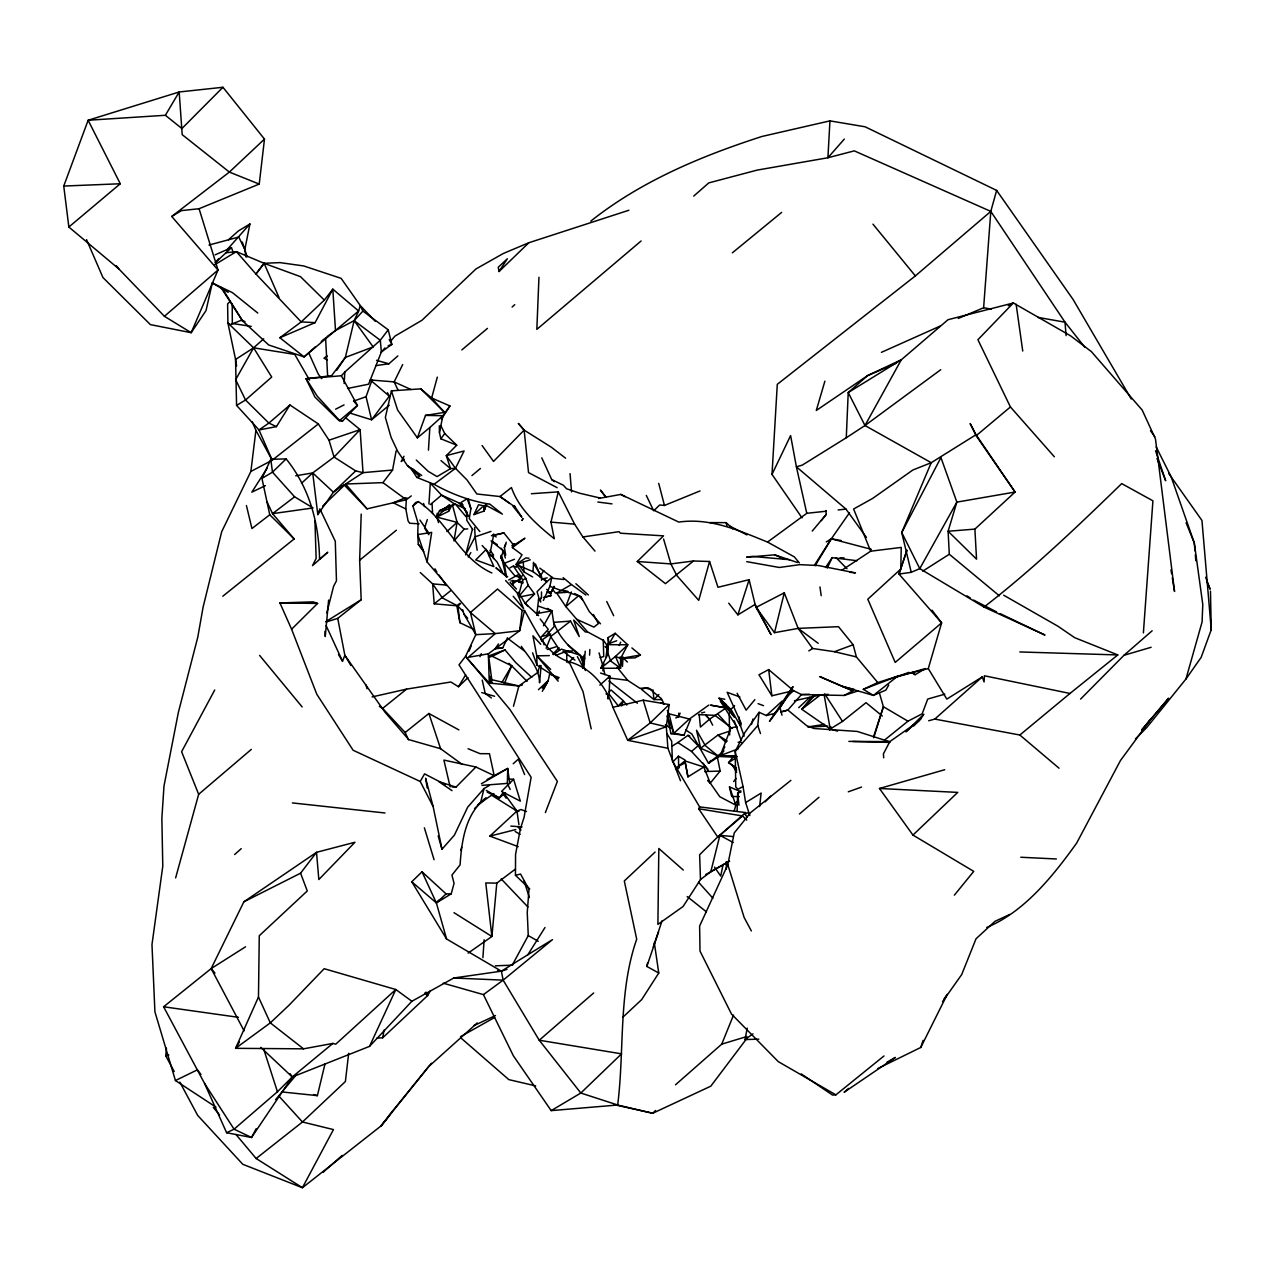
<?xml version="1.0" encoding="UTF-8"?>
<svg xmlns="http://www.w3.org/2000/svg" width="1275" height="1275" viewBox="0 0 1275 1275"><rect width="100%" height="100%" fill="white"/><g stroke="black" fill="none" stroke-linecap="round" stroke-linejoin="round"><path stroke-width="1.5" d="M539.437 600.732L541.492 597.8L541.508 591.951M541.54 580.237L541.54 576.332L533.348 563.024M631.874 647.923L640.448 654.999L620.606 658.426L620.59 668.212L600.764 668.307L608.095 653.82L608.191 637.564L615.188 633.293L627.778 644.799L620.606 658.426L615.458 656.434L600.764 668.307L603.904 663.733M729.667 734.974L729.173 713.155M529.715 888.898L515.451 875.303L515.562 854.441L520.423 828.622L524.073 817.323L531.133 777.32L459.016 664.833L465.63 656.211L475.814 634.663L470.411 612.51L427.093 561.972L417.754 534.592L418.057 523.133L412.893 505.968L415.523 502.605L418.296 501.601C447.286 520.407 459.143 558.259 491.879 572.969M332.887 1043.412L303.53 1048.831L235.588 1048.321L258.474 996.986L259.271 935.738L307.275 890.97L300.581 873.184L316.519 852.322L354.96 842.249L318.83 879.543L316.519 852.322L243.876 901.792L211.172 968.586L163.614 1006.772L204.558 1083.447L226.615 1132.742L251.542 1137.491L292.262 1076.977L332.887 1043.412L335.723 1044.209L395.808 989.512L411.889 1001.258L453.773 978.005L501.378 971.168L507.02 969.303M510.159 789.496L507.354 783.392L507.705 768.427L487.082 779.503M336.648 370.34L345.35 357.43L354.163 320.631L358.626 311.004L332.807 289.17L315.1 322.623L301.203 321.922L255.924 273.998L264.116 263.335L300.486 276.659L324.328 300.087L301.203 321.922L279.878 337.748L304.119 356.904L358.626 311.004L360.299 305.586L341.142 278.364L303.673 265.933L279.99 262.618L264.021 263.287M737.125 810.39L737.683 793.146L740.855 790.93M326.033 622.041L337.732 618.391L361.176 599.76L359.646 560.219L361.207 514.112M655.111 852.051L624.304 880.961L636.703 939.197C618.152 992.301 624.591 1049.915 617.69 1105.011L551.183 1110.621L513.363 1055.796L483.432 994.612L443.238 983.184M538.958 277.249L536.839 329.38L641.07 241.007M598.772 498.429L620.813 494.413L678.762 522.081C710.51 517.57 739.086 530.591 767.534 542.066L806.772 513.315L796.397 466.809L802.214 465.152L846.281 437.755L848.226 392.557L867.574 375.631L901.298 359.789L948.026 319.706L1013.338 302.988L1070.49 335.771L1091.416 351.645L1142.193 410.072L1155.485 438.998L1174.546 591.457L1172.283 577.702M600.525 673.041L609.896 676.164L608.988 695.831L606.008 693.807M589.56 655.143L589.863 649.469M419.108 523.834L409.689 523.244L408.08 520.917L405.817 508.964L406.311 499.752L411.267 495.927M1131.26 398.995L1073.056 299.418L996.636 190.405L865.119 126.799L829.945 120.87L827.921 157.749L757.111 170.117L708.788 182.899L693.727 196.095M802.023 517.857L772.012 474.396L777.288 384.333L915.354 275.91L990.802 211.395L996.636 190.405M344.123 383.504L344.84 372.029L380.285 340.266L388.206 329.811L362.897 311.1L360.299 305.586L375.344 321.38M428.448 450.155L429.85 427.523L442.903 415.714L449.947 405.96L431.635 398.007L420.798 388.859L391.441 390.851L385.369 417.435L391.106 437.405L397.736 451.446L407.442 465.662L419.682 476.34L416.797 477.408L410.773 468.053M623.045 656.944L622.455 666.442L620.08 656.96M428.942 503.928L430.297 483.113L441.58 495.13L455.032 504.31L439.54 510.669L436.305 517.475M543.341 600.461L549.844 586.341L551.868 577.288L546.72 581.862L532.982 571.614L533.603 562.307M482.906 957.637L484.133 939.755M522.782 583.376L519.084 582.038L519.626 574.451M1143.388 632.894L1152.919 500.82L1121.697 483.608C1077.55 526.527 1032.702 569.351 984.029 607.075L919.769 568.618L901.728 532.536L931.228 462.697L976.044 434.695L970.148 423.571L976.14 435.715L1015.075 492.038L974.897 529.109L948.106 531.261L949.301 554.242L999.393 595.839M958.274 318.447L983.631 307.753L990.802 211.395L854.282 150.864L827.921 157.749L844.321 139.071M602.932 670.873L603.234 666.952L604.876 674.571M606.932 652.864L607.617 644.082L616.702 640.751M585.241 651.19L583.95 666.921L585.432 670.507M328.615 600.111L325.268 636.576L324.934 631.316M485.998 797.72C465.518 813.593 461.678 840.576 460.084 864.864L451.94 875.096L454.059 883.384L451.207 893.855L436.369 902.907L411.761 881.774L422.025 871.813L446.091 893.903L451.207 893.855M174.197 1071.558L165.75 1055.78L166.467 1048.114M515.467 869.056L496.804 883.113L491.895 936.488L468.1 953.126M541.126 665.646L539.548 682.794C539.309 668.116 529.141 657.629 521.316 646.329M760.49 733.555L757.78 725.539L759.055 712.295L766.371 715.546L775.327 713.267M582.627 668.419L583.982 655.222M438.52 522.623L436.831 517.108L437.245 513.283M759.597 806.565L761.127 793.082L745.636 802.581L749.827 815.554M86.525 239.604L102.956 277.552L150.386 324.615L191.186 332.695L218.025 270.045L171.727 216.447L181.528 210.598L199.075 208.718L259.223 184.078L264.483 139.102L222.95 87.274L179.185 91.975L88.134 120.248L63.75 186.054L68.85 227.03L118.766 268.834L164.411 316.296L191.186 332.695L206.04 310.574L212.303 282.923L232.448 292.66L257.789 313.06M348.681 1053.262L345.397 1081.535L302.462 1121.984L256.147 1158.513L235.971 1134.463M606.023 657.358L607.617 644.082M522.128 610.39L519.658 630.727L488.357 653.804L468.323 657.326L495.226 633.595L519.658 630.727L524.519 610.518L522.128 610.39L497.505 589.034L470.411 612.51L495.226 633.595L475.814 634.663L463.957 614.104L462.586 609.641M215.953 1107.13L175.44 1080.547L154.912 1011.776L151.98 944.552L162.786 866.203L161.861 818.263L163.981 786.085L178.357 712.438L197.768 637.261L203.092 607.139L221.691 531.723L250.872 471.463L255.908 430.328L252.291 421.834M524.519 610.518C535.835 629.834 545.891 654.601 569.017 661.725C590.931 667.51 606.247 686.301 612.877 707.306L643.206 700.166L669.152 704.565L666.315 726.75L667.893 748.25L680.499 780.762M703.8 766.992L687.942 776.889L684.93 760.888L703.8 766.992L710.271 783.105L719.817 796.732L735.834 805.163L734.304 810.709M512.63 584.954L512.996 580.284M427.093 561.972L431.683 532.376L417.754 534.592L418.28 544.298L423.746 551.724M468.307 499.099L470.889 508.677L469.264 518.606L479.846 531.563M455.032 504.31L452.354 504.581L457.088 522.367L453.98 540.935L464.132 529.157L467.718 528.886M376.906 1038.137L382.707 1037.77L384.094 1030.072M322.591 506.191L345.621 484.022L382.93 482.635L392.572 470.045L396.127 450.904M758.8 1039.157L745.046 1039.555L747.198 1028.128M490.238 552.617L493.792 533.938M245.932 257.008L244.848 249.518L249.9 223.986L238.425 230.918L228.496 239.732M622.901 1017.163L641.707 999.584L658.761 973.032L646.839 966.434L647.588 962.721M883.989 1055.955L835.874 1094.858L778.276 1061.629L731.483 1014.055L700.007 951.07L699.624 926.048L727.818 864.641L734.273 832.878L750.688 812.542L790.867 780.38M521.762 516.981L514.144 505.553L514.972 506.924L499.959 496.549L476.85 493.983L467.048 479.99L455.478 468.323L450.521 468.642L446.314 455.637L456.737 445.198L440.799 438.759L439.461 432.464L442.903 415.714L425.515 415.395L417.371 437.835L397.625 410.056L391.441 390.851M723.116 864.546L720.694 876.052L714.542 867.128M543.58 689.153L548.154 680.691L549.653 674.061L559.135 677.583M281.855 1091.926L317.379 1095.639L325.061 1063.653M509.474 503.211L499.959 496.549L511.45 487.528C518.909 509.139 536.982 524.742 554.258 538.735L550.975 522.113L558.291 491.863L531.388 493.728M489.106 785.623L484.022 788.54L480.659 802.405L477.95 804.971M932.009 610.199L941.619 622.869L928.28 668.61L897.568 676.244L877.758 682.555L856.386 656.912L853.15 644.736L838.488 626.678L798.15 628.384L774.499 632.687L784.284 592.827L756.123 607.362L771.024 634.615L755.103 604.43L749.126 579.695L717.968 587.281L709.569 561.494L693.52 560.984L670.889 563.917L637.261 561.494L663.526 535.851L620.463 533.221L619.028 531.675L582.914 536.95L574.611 524.168L558.291 491.863M683.288 870.06L658.824 848.481L657.9 924.375L683.113 906.477L700.485 879.527L710.797 871.781L719.881 835.332L745.492 812.542L699.64 806.916L672.387 761.063L671.67 741.126L666.666 733.316M326.798 613.004L333.604 586.261L336.457 580.81L335.293 541.285L319.882 508.852L317.81 514.606L312.71 472.929L334.05 457.056L360.124 429.643L345.557 417.706M472.435 529.221L465.63 554.832L475.129 536.807L474.651 527.483M519.068 593.768L522.766 579.854L513.395 566.084L509.984 567.789M513.49 706.222L518.909 685.982L537.668 672.562L539.947 665.343M437.325 377.129L431.635 398.007L444.513 412.383L425.515 415.395M175.631 877.901L198.661 794.293L251.334 749.381M481.918 505.474L478.539 504.757L473.965 514.59L484.054 511.084L485.695 505.123L502.382 514.112L489.998 504.262M709.569 561.494L698.748 600.35L676.77 575.487L670.889 563.917L663.59 539.038M751.453 724.471L752.983 719.004M460.753 850.457L461.709 847.11M1135.451 738.878L1146.655 727.658L1185.957 679.017L1202.07 622.009L1202.787 604.525L1194.293 542.943L1171.151 476.802L1156.186 446.951M824.893 381.161L816.287 410.47L867.574 375.631L896.277 363.152M744.122 736.121L740.552 726.033L741.269 723.594L727.164 692.293L739.883 696.979M829.77 730.256L830.854 726.638M464.132 529.157L457.088 522.367L436.831 517.108L448.625 511.307L450.314 505.617M621.722 705.904L623.284 700.756L611.044 689.982L609.067 691.895M873.742 737.811L883.384 706.717L879.607 693.664M728.742 603.171L737.874 614.853L749.126 579.695M427.3 519.61L424.559 528.105L428.751 534.703M484.739 509.538L486.572 503.912M873.487 737.014L883.384 706.717L907.959 721.188L922.176 713.793L927.706 699.067L944.823 694.158M504.486 564.331L500.995 557.924L503.338 550.816L501.091 548.218M906.907 550.497L898.987 574.053L941.619 622.869L895.209 662.426L867.797 599.218L900.788 569.048L901.234 547.421L870.682 551.198L841.946 570.164M906.923 550.147L898.987 574.053L911.242 572.316L919.769 568.618L956.856 502.127L940.934 457.566L901.728 532.536L911.242 572.316M877.869 1068.498L920.773 1047.46L923.116 1040.368M653.294 946.911L662.06 920.853M646.839 966.434L658.569 931.929M505.713 555.071L504.39 547.485L506.239 542.21M389.226 405.211L371.599 419.794L366.053 396.7L372.093 379.886M675.766 717.921L678.73 716.821L680.101 713.092M1210.469 591.09L1211.25 629.722L1201.178 657.326L1185.957 679.017M571.359 591.951L565.813 606.565L587.472 631.858L603.665 640.56L607.601 646.154M737.205 756.553L720.295 755.661L730.894 727.961L736.647 726.702M545.381 812.558L557.382 781.4L509.952 709.553L465.63 656.211M747.341 817.148L744.871 814.151L745.492 812.542M338.481 654.473L342.529 661.247L344.856 655.302L337.732 618.391M326.974 336.648L335.5 330.496L354.163 320.631L380.285 340.266L381.384 351.964L368.603 384.189L347.597 388.461M546.13 648.322L550.943 636.289M504.39 547.485L505.761 544.074M469.072 651.015L471.224 645.74M675.495 1084.802L721.73 1044.145L733.523 1015.075M504.199 683.99L511.673 665.837L508.932 663.303M683.99 735.213L673.822 733.284L669.008 713.809L667.287 715.992L670.905 733.603L683.99 735.213L690.572 719.339L669.008 713.809L667.303 710.43M619.22 645.548L620.686 642.138M479.99 656.641L481.328 653.692M226.615 1132.742L234.058 1129.188L277.44 1091.751L292.262 1076.977L369.527 1046.377L395.808 989.512L324.185 968.713L289.058 1005.194L270.3 1022.869L235.588 1048.321L239.365 1042.026M222.806 596.222L294.158 538.942L269.758 514.765L261.949 478.396L270.794 459.335L286.142 458.888C309.363 487.656 318.893 522.814 319.563 559.279L327.771 552.234L312.502 565.622L316.136 558.45L314.941 520.981M498.477 643.923L495.13 648.863L502.764 647.859L507.53 637.707M827.268 568.044L832.161 557.653L857.055 560.713M772.012 474.396L790.612 435.572L796.397 466.809L845.962 509.092L866.442 537.444M522.654 582.484L519.084 582.038L522.367 575.28M402.677 364.586L394.15 381.894L397.991 390.07M455.478 468.323L464.084 450.983L446.314 455.637L455.478 468.323L434.058 484.293L416.797 477.408M920.773 1047.46L947.245 994.372L944.042 999.01M491.417 535.691L503.88 532.918L513.761 545.27L514.447 543.899L511.817 545.716M546.816 592.078L550.513 593.417L554.115 586.341M738.273 748.76L720.295 755.661L724.806 746.847M700.485 879.527L699.624 854.728L717.682 836.942L698.668 808.764L699.64 806.916M906.127 731.611L923.833 714.207L920.614 719.116L915.147 723.802L889.823 741.588L883.416 753.828L883.687 757.812M256.132 1128.773L251.542 1137.491L234.058 1129.188L204.558 1083.447M546.688 589.369L550.513 593.417L554.067 586.691M542.321 691.273L548.154 680.691L538.433 689.711M403.984 456.275L401.179 461.534L404.398 459.271M214.71 690.014L181.608 751.724L198.661 794.293M512.614 964.49L528.264 935.579L527.244 912.533L528.982 889.488L520.567 874.044L515.451 875.303M846.281 437.755L864.976 425.515L901.298 359.789L848.226 392.557L864.976 425.515L931.228 462.697L912.852 470.013L872.753 498.35L853.628 509.012L870.682 551.198M448.625 511.307L451.414 506.255M527.707 606.008L525.141 603.346L534.56 593.991L528.169 585.305L525.89 578.483L516.12 564.474L522.017 554.768L512.391 547.581L514.447 543.899M543.501 625.802L551.9 610.837L547.342 608.43M888.739 685.026L885.854 690.11L873.423 695.401L841.691 686.205L819.729 676.579L852.879 690.779L844.177 695.449L801.465 694.572L793.544 690.636L768.666 669.614L758.992 674.762L771.869 695.783L793.544 690.636L786.404 697.186M615.188 633.293L608.653 644.672L627.778 644.799L615.458 656.434L620.59 668.212L610.773 661.103L608.095 653.82M430.52 990.532L427.619 995.6L382.707 1037.77M484.022 788.54L467.718 807.107L454.378 835.173L441.995 849.23L433.118 806.485L420.224 781.463L424.575 773.877L445.294 784.635M468.244 556.984L470.826 552.585M501.983 682.348L511.673 665.837L492.214 656.29L488.516 657.31M68.85 227.03L120.28 183.759L88.134 120.248L165.368 115.276L179.185 91.975L182.197 134.656L229.372 172.077L259.223 184.078M550.513 593.417L554.45 586.771M815.187 565.654L831.316 538.815L849.453 512.821M372.109 696.915L406.55 689.122L450.872 681.998L458.474 686.731L465.614 674.921M230.313 301.171L227.619 303.928L227.906 322.973L235.556 359.47L236.576 405.402L259 429.962L276.42 426.615L289.935 405.004L318.336 423.938L329.014 440.194L334.05 457.056L355.693 470.905L363.024 472.658L392.572 470.045M717.458 757.605L720.152 771.056L710.271 783.105L707.752 780.539M497.521 970.578L501.378 971.168L527.85 954.736L544.999 927.515M793.162 686.763L780.013 707.577L769.462 721.379L792.604 686.986M267.128 468.196L251.828 492.166L265.375 485.663M814.566 565.032L831.316 538.815L841.117 540.52M539.787 576.81L543.819 570.562M539.5 611.06L536.711 615.331L538.799 597.561L537.062 591.696L546.72 581.862L544.441 578.866M499.035 271.543L507.354 258.761L498.238 267.256L499.035 271.543L528.838 242.744L628.878 210.247M441.389 419.124L449.947 405.96M825.547 567.518L832.161 557.653M791.982 689.855L780.013 707.577L781.973 715.163M317.81 514.606L333.412 492.198L355.693 470.905M759.055 712.295L744.313 733.332L735.229 751.405L735.755 786.994L737.954 789.289L743.038 786.548L735.229 751.405L757.78 725.539M942.56 1001.608L961.701 974.562L976.028 938.782L994.946 921.347L1009.832 914.43M502.812 793.082L499.354 797.911L487.178 792.142M746.369 1039.061L710.781 1086.188L652.736 1113.266L614.311 1104.676M387.473 392.732L389.321 396.158L371.599 419.794L348.983 412.797M440.799 438.759L444.736 433.548L440.815 425.579M255.924 274.125L264.116 263.335L278.97 297.394M324.328 300.087L332.807 289.17L335.5 330.496M542.289 688.229L548.154 680.691M821.387 520.567L826.168 514.462L825.993 510.542M389.863 1114.701L381.129 1125.857L302.414 1187.726L242.792 1164.298L197.657 1115.37L179.823 1082.077M389.417 1115.577L381.129 1125.857L428.527 1066.729L477.264 1022.933M389.401 1114.94L431.428 1063.238M954.385 895.13L973.733 871.367L912.948 835.077L879.479 788.492L944.727 769.717M733.252 756.856L728.551 762.593L736.137 768.076M733.619 781.543L736.073 778.531M754.88 699.656L746.146 710.175L737.125 693.297M275.623 1099.608L296.836 1074.172M1141.922 729.762L1168.585 698.238L1146.002 725.045M519.403 595.76L528.169 585.305M812.239 531.085L826.168 514.462M1141.667 729.922L1151.723 718.032L1120.486 760.49L1076.642 843.11C1053.277 875.638 1024.702 911.689 986.754 927.451M381.098 352.426L384.875 347.979M391.186 340.553L394.963 336.106L421.977 320.264L475.973 268.945L503.322 253.486L528.838 242.744M249.9 223.986L226.759 250.059M720.295 755.661L722.75 752.808M412.893 505.968L418.296 501.601M710.972 760.394L708.486 763.215L691.831 733.986L685.631 729.922M438.903 900.118L436.369 902.907L446.585 939.006L501.378 971.168L503.147 980.14L539.229 1040.225L580.826 1093.026L617.69 1105.011M362.897 311.1L354.163 320.631L373.177 346.928L345.35 357.43L331.612 375.663L306.048 378.739L314.941 397.067L338.847 420.447L342.688 420.877L357.43 405.45L341.349 375.758L306.048 378.739L317.236 396.158L339.548 420.559L357.43 405.45L353.717 401.019M773.272 714.893L775.965 711.96M215.029 262.714L218.918 258.538M341.349 375.758L344.84 372.029M369.527 1046.377L411.889 1001.258M814.709 695.497L801.8 709.283L830.232 728.997L837.532 731.149M765.223 801.8L770.514 796.158M740.552 726.033L730.973 709.378L734.591 705.601M565.59 458.203L551.326 447.206L524.137 430.105L493.553 461.422L482.078 445.517M552.728 654.218L559.056 647.732M452.083 786.962L456.004 787.121L475.894 767.008L493.792 775.455M513.586 779.264L501.553 791.44L520.343 801.13L513.586 779.264L508.167 779.073M658.872 694.54L653.9 699.577L641.341 689.217L646.999 687.639M673.057 761.685L678.475 756.202L685.042 760.028M1080.562 699.114L1124.008 655.27L1152.138 630.79M222.95 87.274L181.911 128.536L165.368 115.276M913.761 725.953L919.243 720.487M291.593 629.228L317.603 603.426L313.092 601.864L279.926 602.932L291.593 629.228L316.79 694.238L353.127 750.258L420.224 781.463M655.557 1110.477L652.736 1113.266L616.287 1104.74M286.142 458.888L272.483 472.164L261.949 478.396M669.152 704.565L650.17 722.957L627.698 740.313L612.877 707.306M436.831 517.108L449.246 505.139M568.188 662.857L573.67 657.549M458.474 686.731L467.989 677.647M912.948 835.077L957.732 792.397L879.479 788.492M264.483 139.102L229.372 172.077L171.727 216.447M215.857 262.236L231.46 247.637L233.5 253.167M798.708 707.689L809.848 697.282M474.507 808.605L484.373 799.441M301.537 483.241L312.71 472.929L333.412 492.198L342.274 485.584M518.208 846.648L489.871 836.113L516.949 811.059L520.917 809.529L526.511 811.49M446.091 893.903L436.369 902.907L422.025 871.813M670.905 733.603L673.822 733.284L689.201 719.148L708.804 705.075M766.371 715.546L782.101 701.123M734.894 803.728L737.587 801.258M812.844 695.991L801.8 709.283L820.574 694.779M473.965 514.59L482.237 507.083M460.658 603.537L457.9 606.039L459.94 622.71L473.184 629.101M513.203 763.741L518.335 759.135L524.631 774.594M220.543 286.875L242.569 320.854L268.69 344.967L304.119 356.904L315.547 346.657M512.104 307.052L514.749 304.661M446.856 531.563L457.088 522.367M599.887 685.137L609.896 676.164M321.268 341.525L324.137 338.959M263.734 338.815L253.597 347.82L235.556 359.47L236.592 365.925M234.616 854.553L241.246 848.656M928.678 720.758L934.782 719.084L982.292 676.882L984.077 681.95L984.427 675.782L1069.98 693.457L1117.808 654.936L1074.65 637.659L1057.947 626.232L1003.664 595.202M323.085 1172.315L342.194 1155.373M375.599 365.654L388.891 363.773L397.848 355.916M450.665 590.723L434.201 603.824L432.639 583.886L420.288 572.555M593.672 992.97L539.229 1040.225L621.562 1053.851L580.826 1093.026L551.183 1110.621M693.52 560.984L665.438 583.647L637.261 561.494M164.411 316.296L218.025 270.045L199.075 208.718M671.813 746.337L677.87 742.56L691.544 751.437L699.035 744.967M905.951 731.786L920.614 719.116M726.399 707.721L709.553 719.196L700.421 727.053L699.146 714.271M848.592 1088.42L844.098 1092.293L895.369 1057.437L887.002 1062.187M289.935 405.004L268.866 423.093L259 429.962L272.213 460.211L318.336 423.938M799.441 814.008L818.964 797.273M477.727 804.892L493.871 793.56M746.72 820.128L742.624 815.968L717.682 836.942L719.881 835.332L733.284 836.559M461.821 349.924L487.448 328.392M471.941 475.591L480.436 468.467M587.472 631.858L585.337 631.97L573.686 620.033L579.248 636.544L570.547 621.1L550.673 636.56L559.645 650.107L561.478 649.166L580.38 655.27M976.14 435.715L1010.422 406.964L977.909 339.724L1013.338 302.988L1008.254 305.729M359.646 560.219L396.366 530.209M430.249 504.629L441.58 495.13L462.873 504.661M934.782 719.084L1019.857 735.022L1069.98 693.457M417.371 437.835L429.85 427.523M732.36 252.832L781.639 212.399M446.505 507.195L442.377 510.574L449.326 504.98M483.432 994.612L503.147 980.14L552.489 939.627L527.85 954.736M676.372 769.925L679.416 767.454M723.993 750.927L708.486 763.215L719.307 756.25L735.914 755.677M434.201 603.824L456.848 605.784L459.861 603.346M379.36 706.366L382.612 708.406L406.55 689.122M884.722 739.93L907.959 721.188M408.462 739.739L405.163 732.488L428.878 713.49L458.873 729.906M824.048 694.301L830.232 728.997L842.488 721.427L866.012 702.684L882.316 716.008M269.758 514.765L251.94 528.535L246.426 505.553M675.575 768.522L684.93 760.888L687.942 776.889M267.128 502.047L272.531 513.65L313.044 507.96L294.605 496.82L272.531 513.65L294.158 538.942M940.727 369.718L864.976 425.515M553.525 654.665L559.645 650.107M512.486 584.077L518.256 579.854M381.384 351.964L391.839 344.393L388.206 329.811M677.87 742.56L688.006 735.324L689.791 735.946M538.448 599.999L541.492 597.8M582.42 599.776L578.754 595.648L565.813 606.565L556.729 593.082L571.439 584.524L563.152 577.655M745.046 1039.555L753.015 1033.834M505.553 792.795L499.354 797.911L486.301 790.388M590.803 221.101C641.261 181.082 701.123 156.108 761.94 136.473L829.945 120.87M550.704 633.962L542.608 639.524L544.027 644.783M532.982 571.614L516.12 564.474L525.714 557.956L528.966 558.211M512.391 547.581L524.933 538.209L513.761 545.27M327.245 356.028L323.93 358.163L327.34 360.06M922.749 571.168L949.301 554.242M736.058 757.812L728.551 762.593L736.392 767.773M244.099 1030.837L211.172 968.586L245.549 946.799M982.292 676.882L946.815 699.098L928.28 668.61M326.033 621.515L361.176 599.76M826.296 541.923L831.316 538.815L871.367 549.334M808.812 650.872L812.637 648.497L834.488 651.7L856.386 656.912M214.519 264.865L236.369 251.621L263.24 262.937M737.874 614.853L755.103 604.43L756.123 607.362L774.499 632.687M911.832 672.658L915.179 674.698L925.395 668.514L892.596 678.252L909.011 672.355M236.576 405.402L245.549 400.015L271.718 377.049L253.597 347.82L227.906 322.973L230.345 324.663L241.437 320.216L245.007 321.603M508.661 579.982L518.686 574.467M481.424 783.758L507.705 768.427L509.713 783.424M705.617 874.634L729.507 861.119M710.797 871.781L729.491 861.167M460.498 1036.671L494.652 1017.466M640.448 654.999L635.125 657.836L620.606 658.426M250.872 471.463L270.571 461.072M335.628 409.179L344.059 404.908M243.876 901.792L300.581 873.184M684.643 763.151L678.635 766.179L678.475 756.202M492.214 656.29L505.012 649.915L515.785 662.633L531.803 677.376M175.44 1080.547L197.466 1069.789L200.972 1074.538M439.54 510.669L450.76 505.346M877.758 682.555L863.287 689.345L873.423 695.401L897.568 676.244L863.287 689.345M744.871 814.151L748.361 812.494M474.236 1025.483L495.465 1015.569M881.407 352.346L940.153 326.081M215.172 254.825L231.46 247.637L228.161 249.039M551.151 595.553L543.867 597.433L551.151 595.553L549.78 592.142M522.766 579.854L525.89 578.483M279.878 337.748L315.1 322.623M646.298 495.417L653.692 510.781L659.637 505.012L664.466 505.442L700.007 490.955M514.462 559.279L504.326 563.311L506.446 577.017M556.075 655.302L566.753 651.111L572.571 650.999M834.488 651.7L853.15 644.736M488.468 656.003L505.012 649.915M441.007 511.705L449.979 508.47M848.289 791.807L861.533 787.073M388.174 345.7L391.839 344.393L389.242 339.532M353.542 401.147L366.053 396.7M740.95 791.998L737.683 793.146L738.958 805.258M489.409 556.107L492.995 554.848L493.409 556.442M490.971 531.404L475.129 536.807L477.185 550.258M503.88 532.918L493.011 535.564M329.014 440.194L360.124 429.643L363.024 472.658L345.621 484.022L367.072 508.852L406.311 499.752L382.93 482.635M483.608 505.824L485.695 505.123M729.73 731.117L717.937 735.053L700.644 748.218L688.006 735.324M516.12 564.474L530.304 559.773M844.177 695.449L858.25 690.859M721.73 1044.145L746.895 1036.511M547.23 649.501L556.203 646.776M467.048 658.474L489.281 683.081L518.909 685.982L522.495 684.898M782.372 711.689L787.854 710.063L801.465 694.572L809.37 694.269M600.127 657.613L603.744 656.529L603.234 639.891M1124.008 655.27L1151.15 647.286M208.988 245.039L238.76 237.038L244.848 249.518L247.063 256.928M780.698 711.896L787.854 710.063L806.692 725.682L813.912 728.487L857.262 731.436L889.886 741.859M489.871 836.113L515.785 829.563M165.75 1055.78L168.826 1055.047M701.441 712.932L704.724 712.151M794.452 700.772L819.044 695.194L828.176 694.317M542.608 636.193L546.353 635.348L554.227 626.455L551.9 610.837L538.783 606.31M543.389 578.675L547.15 577.846M519.977 596.891L534.56 593.991M539.166 613.148L551.9 610.837M295.704 475.798L312.71 472.929M808.079 726.893L824.67 724.327M704.613 771.566L720.152 771.056M510.845 826.088L522.065 826.917M225.834 252.769L236.369 251.621L255.924 273.998M806.772 513.315L826.375 511.195M838.121 509.936L845.962 509.092M797.433 562.498L774.722 554.832L746.592 557.191L752.091 556.41L789.544 559.677M482.03 785.368L507.354 783.392M556.729 593.082L567.694 592.222M570.547 621.1L553.637 622.343C559.215 637.436 571.136 650.154 584.763 658.394M835.874 1094.858L832.527 1095.05L801.274 1073.948M808.191 727.085L827.746 726.097M63.75 186.054L120.28 183.759M495.417 965.812L512.646 965.159M540.727 644.273L532.95 635.795L536.775 655.844L549.302 655.605M519.084 582.038L523.037 582.022M510.877 580.922L518.511 580.89M733.858 757.207L718.192 756.41M661.502 699.608L653.9 699.577L653.023 689.918M709.824 522.591L726.128 522.654L732.838 528.838M848.879 741.397L889.823 741.588M279.926 602.932L317.603 603.426M496.804 883.113L485.775 882.953L491.895 936.488L454.012 912.693M731.675 796.492L739.341 796.62M840.097 557.812L844.05 557.892M852.768 741.492L889.759 742.401M1019.825 651.955L1117.808 654.936M499.051 647.732L502.764 647.859M698.525 714.637L714.94 715.339L732.153 728.471M453.773 978.005L503.147 980.14M738.034 742.225L741.843 742.417M1020.797 857.246L1056.369 858.983M343.756 484.484L367.072 508.852M446.362 585.066L432.639 583.886L442.393 597.943L457.9 606.039L463.192 611.697M550.975 522.113L574.611 524.168M292.373 802.915L384.986 812.988M563.917 579.519L553.557 578.388L539.803 568.14M849.819 572.268L855.493 572.905L818.375 565.526L799.808 564.65L779.296 567.471L746.704 561.653M338.847 420.447L342.688 420.877M608.637 677.902L627.667 680.34L639.827 688.261L645.485 688.07L651.7 689.663M597.832 502.031L612 503.88M163.614 1006.772L238.425 1017.323M251.207 326.368L232.321 323.499L232.209 303.609M600.238 498.047L579.758 493.25L566.626 488.787L563.327 485.217L551.708 479.575L541.779 457.837M698.668 808.764L742.624 815.968M983.631 307.753L991.392 309.14M1037.898 317.379L1065.023 322.192L1084.674 347.087M567.853 591.329L562.594 590.389L581.065 596.812L589.273 611.538L600.493 623.81M725.22 707.737L710.526 705.155L725.65 707.816M730.973 709.378L719.052 698.19L724.79 699.274M667.893 748.25L627.698 740.313L666.315 726.75L650.17 722.957L643.206 700.166M489.473 504.119C469.869 500.9 451.414 494.047 434.058 484.293M475.894 767.008L443.891 760.091L450.139 786.882M518.893 576.985L515.148 576.141L504.326 563.311L501.075 555.406L505.761 575.471M518.909 685.982L491.767 679.718L489.743 676.403M535.691 1085.902L508.821 1079.622L460.912 1037.962M407.283 498.27L405.354 497.792L393.258 502.78L405.817 508.964M481.759 692.596L494.572 696.262M854.33 689.424L841.691 686.205L852.879 690.779M376.571 360.331L388.891 363.773M462.235 764.458L440.608 748.712L408.701 739.596L385.05 712.279L344.856 655.302L350.88 665.502M313.586 1094.524L317.379 1095.639M456.004 787.121L438.823 781.623L452.019 790.659M515.307 810.342L518.909 811.506M513.395 566.084L516.487 567.152M549.844 586.341L562.036 590.787M758.067 703.657L763.518 705.665M661.008 702.828L664.387 704.087M569.973 652.37L566.753 651.111L566.801 662.299M468.084 748.728L480.037 753.668L489.457 753.716L493.887 774.18M731.515 795.935L729.491 786.898L740.281 791.536M410.932 389.512L394.15 381.894L370.292 379.966L389.321 396.158M774.722 554.832L784.874 559.438M576.619 619.252L593.895 627.109L598.357 623.634L593.433 614.518M984.029 607.075L1044.99 635.077L1000.126 613.61M465.487 508.821L455.43 504.135L466.044 516.71M276.42 426.615L268.866 423.093L245.549 400.015L235.636 379.679L253.597 347.82L294.732 354.402L309.538 380.109M996.54 611.888L973.638 600.111M574.595 593.56L581.065 596.812M729.969 526.177L746.927 534.91M557.143 487.688L528.535 472.595L524.137 430.105L518.431 423.539L524.137 430.105M620.813 494.413L625.117 496.724M719.881 835.332L733.205 842.488M767.534 542.066L794.309 556.872L799.329 562.865M241.437 320.216L242.569 320.854L224.145 291.497M515.132 831.491L520.136 834.344M528.264 935.579L538.225 941.269M492.819 534.99L496.182 536.934M518.033 564.012L524.009 571.901L532.599 576.922M532.583 652.832L536.998 665.168L558.402 678.842M212.303 282.923L228.177 292.326M491.688 795.265L516.949 811.059L518.925 824.734M256.147 1158.513L302.414 1187.726L333.444 1129.586L302.462 1121.984L278.89 1096.086M967.024 595.871L970.323 597.991M492.596 541.62L497.266 544.616M727.26 741.078L717.937 735.053L726.033 742.321M508.374 638.855L524.216 650.84M407.442 465.662L421.722 475.463M571.933 584.89L585.847 595.011M491.385 697.967L485.217 693.457L482.237 680.133M562.992 651.254L574.945 660.131M784.284 592.827L798.15 628.384L818.183 643.317M912.023 672.292L915.179 674.698M551.708 479.575L554.434 481.647M665.47 724.535L670.156 728.105M507.657 576.81L495.927 567.821L506.765 576.81M303.53 1048.831L270.3 1022.869L258.474 996.986M687.193 896.548L706.414 911.848M491.018 540.871L503.338 550.816L505.33 557.956M648.322 687.831L661.358 698.636L663.908 703.688M568.14 645.07L578.85 653.995M440.959 460.562L450.521 468.642L437.054 476.611L428.161 471.304L416.272 460.068M1019.857 735.022L1059.031 768.203M608.063 648.959L605.131 646.457L607.904 649.102M608.908 681.009L637.388 703.242M719.052 698.19L726.352 704.772M575.886 583.727L588.397 594.979M260.769 1047.381L292.262 1076.977L290.078 1073.693M482.173 545.525L497.059 561.988L502.334 571.965M444.736 433.548L456.737 445.198M424.862 992.906L427.619 995.6L426.009 992.093M538.592 615.602L525.141 603.346L518.367 592.222M536.998 665.168L536.775 655.844L550.657 669.391M527.069 681.36L511.673 665.837M623.22 657.884L627.412 662.028M420.798 388.859L444.513 412.383M518.24 827.347L520.949 830.089M836.097 557.685L846.967 568.698M691.544 751.437L707.88 769.096M501.187 878.921L527.93 906.987M709.553 719.196L705.808 715.275L709.553 719.196L712.677 725.156M736.663 769.925L732.918 765.972L736.663 772.347M510.064 582.324L516.423 589.034M505.601 580.523L516.997 592.652L523.595 608.669L513.172 596.254M540.202 619.06L548.282 629.388L540.664 637.564L541.684 641.325M382.612 708.406L405.163 732.488M413.052 469.136L419.682 476.34M718 714.191L729.125 726.447M698.572 882.284L712.9 898.222M294.605 496.82L272.483 472.164L270.794 459.335M536.775 655.844L558.179 681.169M463.957 614.104L467.638 618.248M1010.422 406.964L1054.393 456.817M459.207 503.131L466.523 511.578L468.18 516.279L461.136 502.398L467.128 498.78L470.889 508.677M707.896 780.348L710.271 783.105M582.914 536.95L594.995 551.119M418.28 544.298L422.806 549.637M720.502 700.804L734.575 717.395M429.181 533.603L419.953 520.057M211.172 968.586L214.965 973.08M213.276 1107.401L219.571 1114.924M259.59 655.398L302.143 706.924M553.238 590.261L555.597 593.13M872.961 224.161L915.354 275.91M626.806 705.075L623.284 700.756L618.311 705.92L609.211 694.301M606.294 497.314L600.429 490.078L605.8 497.425M617.148 667.303L627.667 680.34M512.996 506.255L521.618 517.06M723.228 702.413L734.018 715.928M116.296 265.726L118.766 268.834M321.842 378.659L318.24 374.037L308.853 353.159M1150.544 430.854L1154.847 436.688M504.533 794.022L516.949 811.059M490.078 550.274L493.537 555.039M798.15 628.384L812.637 648.497M1168.697 473.439L1201.958 520.471L1211.25 629.722M438.998 574.993L446.441 585.576M976.044 434.695L1015.075 492.038L956.856 502.127L948.106 531.261L976.538 559.151L974.897 529.109M703.051 763.167L708.438 771.072M500.995 557.924L503.083 560.984M990.802 211.395L1065.023 322.192L1066.075 335.596M489.935 679.033L492.118 682.3M824.75 693.982L842.488 721.427M720.295 700.963L737.301 727.547M503.976 794.867L506.095 798.182M472.802 529.747L466.825 520.359L466.523 511.578M434.918 568.793L436.863 571.965M411.761 881.774L446.585 939.006M326.129 625.611L342.529 661.247M548.011 631.699L550.673 636.56M255.908 430.328L272.213 460.211M577.368 656.641L583.042 667.096M751.357 930.941L744.122 917.458L727.818 864.641M581.193 656.848L583.599 661.597M606.725 601.529L613.673 615.713M569.017 661.725L583.026 691.576L591.202 728.87M483.002 505.474L484.643 509.012M1207.027 581.894L1210.102 589.193L1205.624 577.256M535.436 563.964L539.994 574.866M1186.101 522.766L1194.293 542.943L1194.978 550.832M1156.999 458.458L1165.669 480.739L1155.548 450.792M580.268 655.988L583.552 664.626M667.287 715.992L673.822 733.284M741.11 740.361L734.241 720.821M729.491 786.898L735.834 805.163M242.282 242.075L244.848 249.518M423.539 503.529L424.559 506.573M428.878 713.49L440.608 748.712M263.718 1049.166L277.44 1091.751M524.153 881.184L529.38 897.584M658.761 973.032L654.314 942.623M424.368 827.794L434.058 859.701M599.043 652.896L602.708 665.183M438.186 835.938L441.995 849.23M433.118 806.485L425.611 778.26L427.237 787.966M658.713 483.368L664.466 505.442M726.128 522.654L726.925 525.906M571.551 491.879L570.053 473.631M366.068 684.93L366.977 688.755M456.848 605.784L459.94 622.71M540.202 599.027L540.727 602.119M1170.976 569.861L1171.629 573.782M743.038 786.548L745.636 802.581M492.995 554.848L493.553 558.641M1016.127 304.215L1022.741 351.039M819.952 586.946L821.196 595.664M768.666 669.614L771.869 695.783M608.191 637.564L608.892 643.253M1195.312 554.768L1195.822 560.681M483.751 507.578L484.054 511.084M523.212 561.988L524.009 571.901M739.213 717.108L739.723 724.758M432.066 503.976L432.592 513.458M325.555 337.684L327.659 376.205M607.793 695.146L607.984 698.796M726.224 861.693L726.383 869.168M439.317 425.754L439.461 432.464M678.698 713.171L678.73 716.821M608.095 694.795L608.159 698.7M522.846 518.606L522.144 520.423L522.846 518.606M491.767 679.718L489.281 683.081L488.357 653.804L491.767 679.718M486.221 549.413L475.734 559.9L493.887 566.594L486.221 549.413M717.889 755.9L700.644 748.218L696.533 730.24L705.298 745.604L717.889 755.9"/></g></svg>
